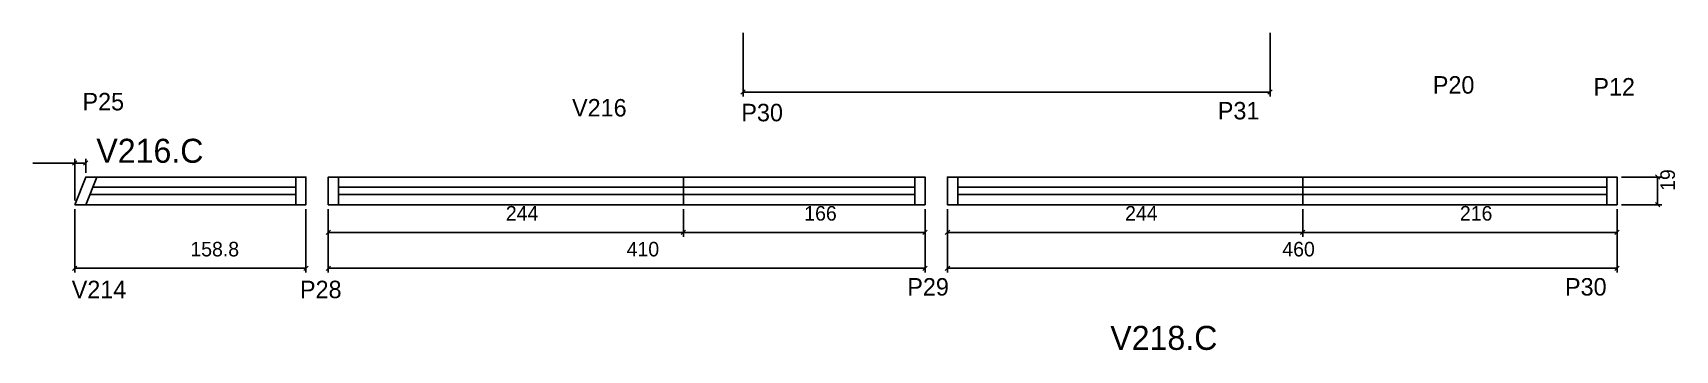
# Model space of a CAD drawing. Header units: metres. Extents: x 1685 to 2813, y 16385 to 16603.
import ezdxf

# ---------------------------------------------------------------- set-up
doc = ezdxf.new("R2010")
doc.units = ezdxf.units.M
for name, color, linetype in [('5', 7, 'Continuous'), ('COTA', 7, 'Continuous'), ('NOMENCLATURA', 7, 'Continuous'), ('Painéis', 7, 'Continuous'), ('SARR_2.2x7', 7, 'Continuous')]:
    doc.layers.add(name, color=color, linetype=linetype)

msp = doc.modelspace()

# ---------------------------------------------------------------- linework, layer by layer
at = {"layer": 'COTA', "color": 4, "lineweight": 25}
for p, q in [((2172.7, 16603), (2172.7, 16559.4)), ((2534.7, 16603), (2534.7, 16559.4)), ((2172.7, 16562.4), (2534.7, 16562.4)), ((1887.7, 16482), (1887.7, 16463)), ((1887.7, 16482), (1887.7, 16438.4)), ((2131.7, 16482), (2131.7, 16463)), ((2131.7, 16482), (2131.7, 16463)), ((2297.7, 16482), (2297.7, 16463)), ((2297.7, 16482), (2297.7, 16438.4)), ((2313.1, 16482), (2313.1, 16463)), ((2313.1, 16482), (2313.1, 16438.4)), ((2557.1, 16482), (2557.1, 16463)), ((2557.1, 16482), (2557.1, 16463)), ((2773.1, 16482), (2773.1, 16463)), ((2773.1, 16482), (2773.1, 16438.4)), ((1887.7, 16466), (2131.7, 16466)), ((2131.7, 16466), (2297.7, 16466)), ((2313.1, 16466), (2557.1, 16466)), ((2557.1, 16466), (2773.1, 16466)), ((1887.7, 16441.4), (2297.7, 16441.4)), ((2313.1, 16441.4), (2773.1, 16441.4))]:
    msp.add_line(p, q, dxfattribs=at)
at = {"layer": 'COTA', "color": 0, "lineweight": 25}
for p, q in [((2174.2, 16563.9), (2171.2, 16560.9)), ((2533.2, 16560.9), (2536.2, 16563.9)), ((1889.2, 16467.5), (1886.2, 16464.5)), ((2130.2, 16464.5), (2133.2, 16467.5)), ((2133.2, 16467.5), (2130.2, 16464.5)), ((2296.2, 16464.5), (2299.2, 16467.5)), ((2314.6, 16467.5), (2311.6, 16464.5)), ((2555.6, 16464.5), (2558.6, 16467.5)), ((2558.6, 16467.5), (2555.6, 16464.5)), ((2771.6, 16464.5), (2774.6, 16467.5)), ((1889.2, 16442.9), (1886.2, 16439.9)), ((2296.2, 16439.9), (2299.2, 16442.9)), ((2314.6, 16442.9), (2311.6, 16439.9)), ((2771.6, 16439.9), (2774.6, 16442.9))]:
    msp.add_line(p, q, dxfattribs=at)
at = {"layer": 'Painéis', "color": 4, "lineweight": 25}
for p, q in [((1713.6, 16488), (1713.6, 16516.6)), ((1721.1, 16507), (1721.1, 16516.6)), ((1713.6, 16513.6), (1684.8, 16513.6)), ((1721.1, 16513.6), (1713.6, 16513.6)), ((2776.1, 16504), (2803.9, 16504)), ((2800.9, 16504), (2800.9, 16485)), ((2776.1, 16485), (2803.9, 16485)), ((1713.6, 16482), (1713.6, 16438.4)), ((1872.4, 16482), (1872.4, 16438.4)), ((1872.4, 16441.4), (1713.6, 16441.4))]:
    msp.add_line(p, q, dxfattribs=at)
at = {"layer": 'Painéis', "color": 0, "lineweight": 25}
for p, q in [((1715.1, 16515.1), (1712.1, 16512.1)), ((1719.6, 16512.1), (1722.6, 16515.1)), ((2802.4, 16502.5), (2799.4, 16505.5)), ((2799.4, 16486.5), (2802.4, 16483.5)), ((1715.1, 16442.9), (1712.1, 16439.9)), ((1870.9, 16439.9), (1873.9, 16442.9))]:
    msp.add_line(p, q, dxfattribs=at)
at = {"layer": 'Painéis', "color": 200, "lineweight": 25}
msp.add_lwpolyline([(1713.6, 16485), (1721.1, 16504), (1872.4, 16504), (1872.4, 16485), (1713.6, 16485)], dxfattribs=at)
for points in [[(2131.7, 16485), (1887.7, 16485), (1887.7, 16504), (2131.7, 16504)], [(2131.7, 16504), (2297.7, 16504), (2297.7, 16485), (2131.7, 16485)], [(2557.1, 16485), (2313.1, 16485), (2313.1, 16504), (2557.1, 16504)], [(2557.1, 16504), (2773.1, 16504), (2773.1, 16485), (2557.1, 16485)]]:
    msp.add_lwpolyline(points, close=True, dxfattribs=at)
at = {"layer": 'SARR_2.2x7', "color": 40, "lineweight": 25}
for p, q in [((1721.1, 16485), (1728.7, 16504)), ((1725.9, 16497), (1865.4, 16497)), ((1865.4, 16504), (1865.4, 16485)), ((1894.7, 16504), (1894.7, 16485)), ((2131.7, 16497), (1894.7, 16497)), ((2290.7, 16497), (2131.7, 16497)), ((2290.7, 16504), (2290.7, 16485)), ((2320.1, 16504), (2320.1, 16485)), ((2557.1, 16497), (2320.1, 16497)), ((2766.1, 16497), (2557.1, 16497)), ((2766.1, 16504), (2766.1, 16485)), ((1865.4, 16492), (1723.9, 16492)), ((1894.7, 16492), (2131.7, 16492)), ((2131.7, 16492), (2290.7, 16492)), ((2320.1, 16492), (2557.1, 16492)), ((2557.1, 16492), (2766.1, 16492))]:
    msp.add_line(p, q, dxfattribs=at)

# ---------------------------------------------------------------- texts
at = {"layer": '5', "color": 5, "lineweight": 25}
for s, p in [('P20', (2646.5, 16561.3)), ('P25', (1718.9, 16549.8)), ('P12', (2756.8, 16560)), ('V216', (2055.2, 16545.6)), ('P30', (2171.5, 16542.3)), ('P31', (2498.8, 16543.6)), ('V214', (1711.5, 16420.8)), ('P28', (1868.3, 16420.8)), ('P29', (2285.5, 16422.6)), ('P30', (2737.3, 16422.6))]:
    msp.add_text(s, height=12, rotation=360, dxfattribs=at).set_placement(p)
at = {"layer": 'COTA', "color": 240, "lineweight": 25}
for s, p in [('244', (2009.7, 16474.1)), ('166', (2214.7, 16474.1)), ('244', (2435.1, 16474.1)), ('216', (2665.1, 16474.1)), ('410', (2092.7, 16449.5)), ('460', (2543.1, 16449.5))]:
    msp.add_text(s, height=10, dxfattribs=at).set_placement(p)
at = {"layer": 'NOMENCLATURA', "color": 7, "lineweight": 25}
for s, p in [('V216.C', (1728.4, 16513.8)), ('V218.C', (2424.9, 16385.3))]:
    msp.add_text(s, height=16.5, dxfattribs=at).set_placement(p)
at = {"layer": 'Painéis', "color": 240, "lineweight": 25}
msp.add_text('19', height=10, rotation=90, dxfattribs=at).set_placement((2812.8, 16494.5))
msp.add_text('158.8', height=10, dxfattribs=at).set_placement((1793, 16449.5))

doc.saveas('drawing.dxf')
